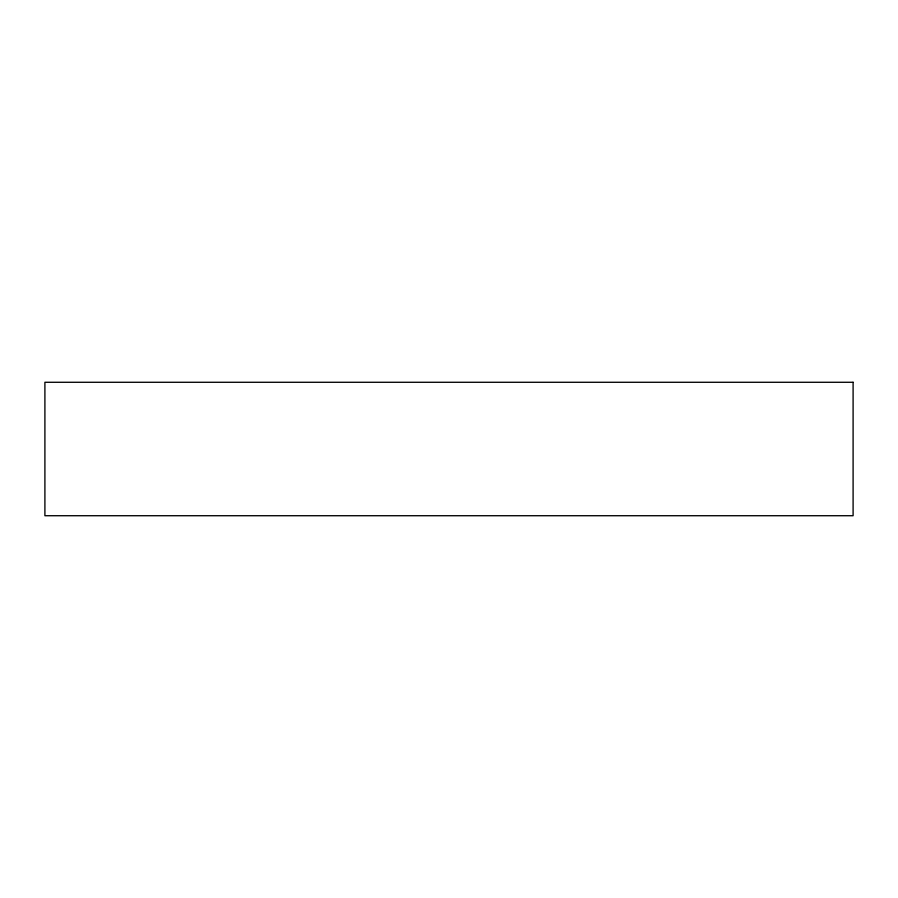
<?xml version="1.0" encoding="UTF-8"?>
<svg xmlns="http://www.w3.org/2000/svg" width="898" height="898" viewBox="0 0 898 898"><rect width="100%" height="100%" fill="white"/><g stroke="black" fill="none" stroke-linecap="round" stroke-linejoin="round"><path stroke-width="1.35" d="M853.1 382.279L44.9 382.279L44.9 515.721L853.1 515.721L853.1 382.279"/></g></svg>
